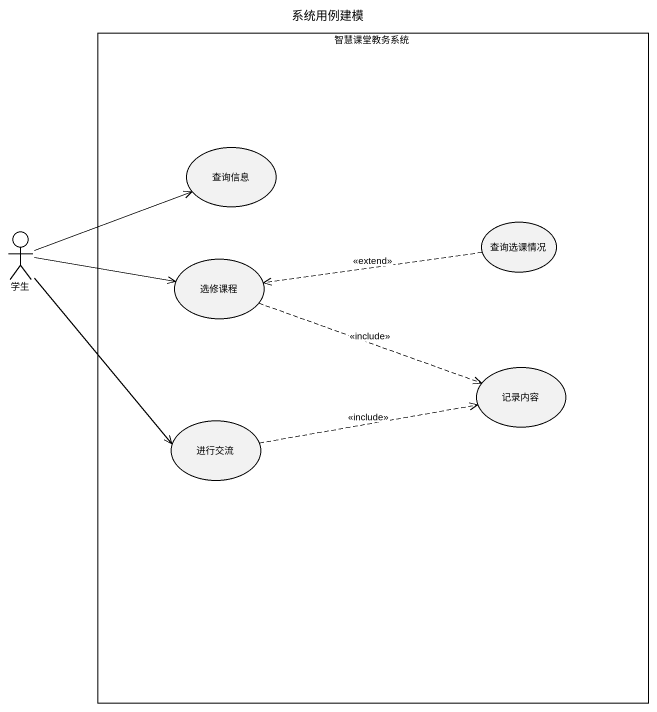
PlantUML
@startuml
title 系统用例建模
rectangle 智慧课堂教务系统 {
  usecase 查询信息
  usecase 查询选课情况
  usecase 选修课程
  usecase 记录内容
  usecase 进行交流
}
actor 学生
学生 -right-> 查询信息
学生 -right-> 选修课程
学生 --> 进行交流
查询选课情况 .left.> 选修课程 : <<extend>>
选修课程 .right.> 记录内容 : <<include>>
进行交流 .right.> 记录内容 : <<include>>
@enduml
